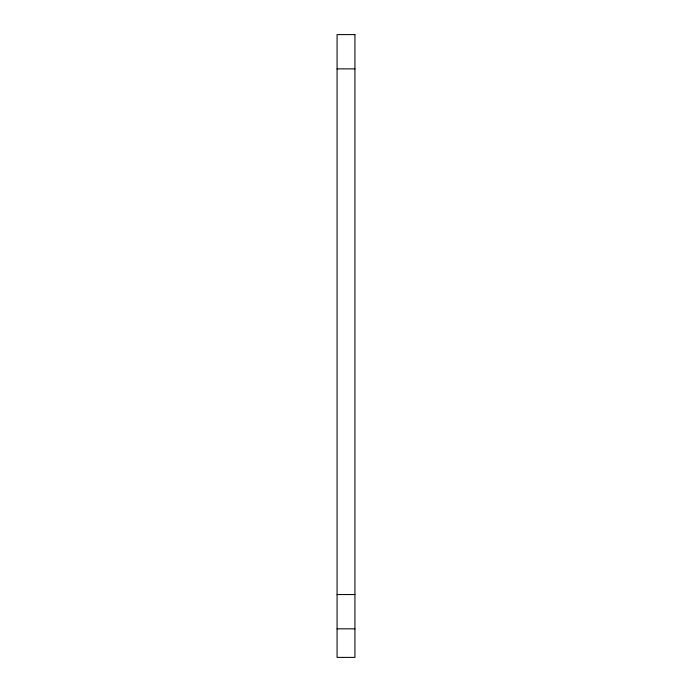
<?xml version="1.0" encoding="UTF-8"?>
<svg xmlns="http://www.w3.org/2000/svg" width="692" height="692" viewBox="0 0 692 692"><rect width="100%" height="100%" fill="white"/><g stroke="black" fill="none" stroke-linecap="round" stroke-linejoin="round"><path stroke-width="1.04" d="M337.073 68.88L354.927 68.88M337.073 594.549L354.927 594.549M337.073 628.829L354.927 628.829M354.927 34.6L337.073 34.6L337.073 657.4L354.927 657.4L354.927 34.6"/></g></svg>
